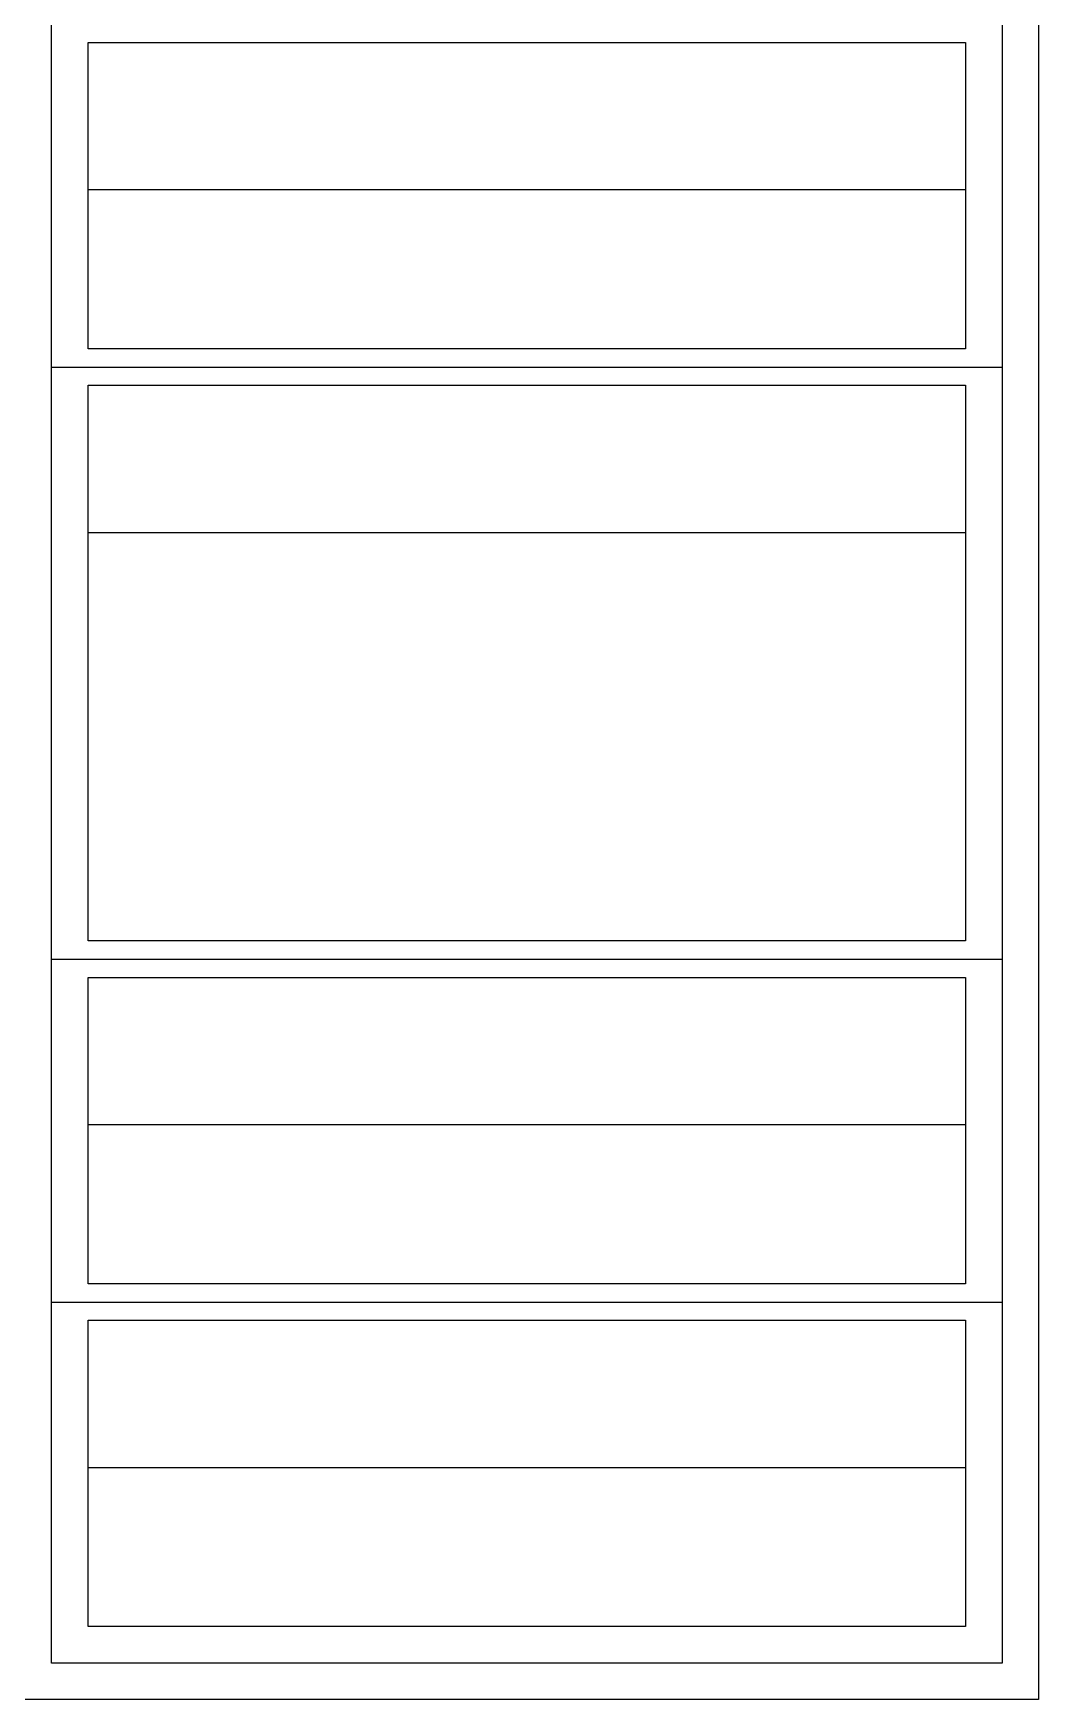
# Model space of a CAD drawing. Extents: x 0 to 840, y 0 to 273.
# Drawn here: x 283.7 to 314.7, y 4.6 to 56 of the extents above; entities that cross this region are included whole.
import ezdxf

# ---------------------------------------------------------------- set-up
doc = ezdxf.new("R2010")
doc.units = 0
doc.layers.add('图框', color=7, linetype='CONTINUOUS')

msp = doc.modelspace()

# ---------------------------------------------------------------- linework, layer by layer
at = {"layer": '图框', "color": 7}
for points in [[(314.724, 212.258), (314.724, 4.566), (2.184, 4.566), (2.184, 212.258), (314.724, 212.258)], [(313.595, 211.129), (313.595, 5.694), (284.248, 5.694), (284.248, 211.129), (313.595, 211.129)], [(312.467, 55.749), (312.467, 46.289), (285.376, 46.289), (285.376, 55.749)], [(312.467, 55.749), (312.467, 51.194), (285.376, 51.194), (285.376, 55.749), (312.467, 55.749)], [(312.467, 51.194), (312.467, 46.289), (285.376, 46.289), (285.376, 51.194)], [(284.248, 45.725), (313.595, 45.725)], [(312.467, 45.16), (312.467, 40.605), (285.376, 40.605), (285.376, 45.16), (312.467, 45.16)], [(312.467, 40.605), (312.467, 28), (285.376, 28), (285.376, 40.605)], [(284.248, 27.436), (313.595, 27.436)], [(312.467, 26.871), (312.467, 22.317), (285.376, 22.317), (285.376, 26.871), (312.467, 26.871)], [(312.467, 22.317), (312.467, 17.412), (285.376, 17.412), (285.376, 22.317)], [(284.248, 16.847), (313.595, 16.847)], [(312.467, 16.283), (312.467, 11.728), (285.376, 11.728), (285.376, 16.283), (312.467, 16.283)], [(312.467, 11.728), (312.467, 6.823), (285.376, 6.823), (285.376, 11.728)]]:
    msp.add_lwpolyline(points, dxfattribs=at)
at = {"layer": '图框', "color": 7, "const_width": 0.00000000153}
for points in [[(287.52, 53.613), (287.52, 53.613), (287.523, 53.698), (287.53, 53.782), (287.542, 53.866), (287.542, 53.866), (287.561, 53.95), (287.588, 54.036), (287.625, 54.125), (287.625, 54.125), (287.669, 54.211), (287.719, 54.29), (287.776, 54.361), (287.776, 54.361), (287.844, 54.424), (287.925, 54.479), (288.021, 54.527), (288.021, 54.527), (288.128, 54.564), (288.243, 54.586), (288.368, 54.594), (288.368, 54.594), (288.717, 54.526), (288.955, 54.324), (289.083, 53.988), (288.842, 53.988), (288.842, 53.988), (288.806, 54.109), (288.752, 54.208), (288.681, 54.285), (288.681, 54.285), (288.59, 54.341), (288.476, 54.374), (288.34, 54.385), (288.34, 54.385), (288.173, 54.362), (288.03, 54.293), (287.913, 54.179), (287.913, 54.179), (287.827, 54.024), (287.774, 53.837), (287.757, 53.616), (287.757, 53.616), (287.775, 53.399), (287.829, 53.215), (287.92, 53.062), (287.92, 53.062), (288.041, 52.948), (288.188, 52.88), (288.36, 52.857), (288.36, 52.857), (288.501, 52.872), (288.618, 52.914), (288.711, 52.986), (288.711, 52.986), (288.784, 53.087), (288.839, 53.22), (288.877, 53.384), (289.121, 53.384), (289.121, 53.384), (288.999, 52.976), (288.745, 52.73), (288.358, 52.649), (288.358, 52.649), (288.235, 52.656), (288.121, 52.677), (288.015, 52.713), (288.015, 52.713), (287.921, 52.76), (287.84, 52.815), (287.773, 52.877), (287.773, 52.877), (287.717, 52.948), (287.666, 53.025), (287.623, 53.11), (287.623, 53.11), (287.587, 53.198), (287.56, 53.284), (287.542, 53.366), (287.542, 53.366), (287.53, 53.448), (287.523, 53.53), (287.52, 53.613)], [(289.59, 54.563), (289.59, 52.707), (289.376, 52.707), (289.376, 54.563), (289.59, 54.563)], [(290.15, 54.296), (289.936, 54.296), (289.936, 54.563), (290.15, 54.563)], [(290.15, 54.041), (290.15, 52.707), (289.939, 52.707), (289.939, 54.041), (290.15, 54.041)], [(291.614, 53.303), (290.631, 53.303), (290.631, 53.303), (290.646, 53.173), (290.682, 53.062), (290.74, 52.969), (290.74, 52.969), (290.817, 52.9), (290.912, 52.859), (291.023, 52.845), (291.023, 52.845), (291.178, 52.874), (291.294, 52.963), (291.372, 53.112), (291.586, 53.112), (291.586, 53.112), (291.547, 52.977), (291.483, 52.863), (291.395, 52.771), (291.395, 52.771), (291.286, 52.703), (291.16, 52.662), (291.016, 52.649), (291.016, 52.649), (290.842, 52.67), (290.694, 52.733), (290.573, 52.838), (290.573, 52.838), (290.482, 52.98), (290.428, 53.153), (290.41, 53.356), (290.41, 53.356), (290.428, 53.561), (290.484, 53.736), (290.577, 53.882), (290.577, 53.882), (290.7, 53.992), (290.848, 54.057), (291.021, 54.079), (291.021, 54.079), (291.35, 53.993), (291.548, 53.734), (291.614, 53.303)], [(291.843, 54.041), (292.039, 54.041), (292.039, 53.817), (292.039, 53.817), (292.1, 53.902), (292.164, 53.969), (292.231, 54.018), (292.231, 54.018), (292.305, 54.052), (292.389, 54.073), (292.482, 54.079), (292.482, 54.079), (292.602, 54.068), (292.705, 54.035), (292.79, 53.98), (292.79, 53.98), (292.854, 53.907), (292.892, 53.818), (292.905, 53.715), (292.905, 52.707), (292.693, 52.707), (292.693, 53.631), (292.693, 53.631), (292.685, 53.706), (292.661, 53.77), (292.62, 53.822), (292.62, 53.822), (292.564, 53.862), (292.497, 53.886), (292.418, 53.894), (292.418, 53.894), (292.317, 53.88), (292.229, 53.839), (292.156, 53.77), (292.156, 53.77), (292.101, 53.679), (292.068, 53.57), (292.057, 53.443), (292.057, 52.707), (291.843, 52.707), (291.843, 54.041)], [(293.719, 54.041), (293.719, 53.868), (293.5, 53.868), (293.5, 52.954), (293.5, 52.954), (293.503, 52.912), (293.511, 52.88), (293.525, 52.859), (293.525, 52.859), (293.546, 52.845), (293.577, 52.837), (293.618, 52.835), (293.618, 52.835), (293.657, 52.836), (293.691, 52.839), (293.719, 52.845), (293.719, 52.667), (293.719, 52.667), (293.656, 52.657), (293.598, 52.651), (293.546, 52.649), (293.546, 52.649), (293.47, 52.655), (293.406, 52.673), (293.355, 52.703), (293.355, 52.703), (293.318, 52.745), (293.296, 52.797), (293.289, 52.86), (293.289, 53.868), (293.108, 53.868), (293.108, 54.041), (293.289, 54.041), (293.289, 54.408), (293.5, 54.408), (293.5, 54.041), (293.719, 54.041)], [(291.387, 53.476), (291.387, 53.476), (291.376, 53.585), (291.341, 53.682), (291.283, 53.766), (291.283, 53.766), (291.207, 53.831), (291.119, 53.87), (291.018, 53.883), (291.018, 53.883), (290.918, 53.871), (290.829, 53.834), (290.754, 53.773), (290.754, 53.773), (290.694, 53.69), (290.655, 53.592), (290.636, 53.476)], [(287.52, 43.025), (287.52, 43.025), (287.523, 43.11), (287.53, 43.194), (287.542, 43.277), (287.542, 43.277), (287.561, 43.361), (287.588, 43.448), (287.625, 43.537), (287.625, 43.537), (287.669, 43.623), (287.719, 43.701), (287.776, 43.772), (287.776, 43.772), (287.844, 43.835), (287.925, 43.891), (288.021, 43.939), (288.021, 43.939), (288.128, 43.976), (288.243, 43.998), (288.368, 44.005), (288.368, 44.005), (288.717, 43.938), (288.955, 43.736), (289.083, 43.399), (288.842, 43.399), (288.842, 43.399), (288.806, 43.521), (288.752, 43.62), (288.681, 43.697), (288.681, 43.697), (288.59, 43.752), (288.476, 43.785), (288.34, 43.796), (288.34, 43.796), (288.173, 43.773), (288.03, 43.705), (287.913, 43.59), (287.913, 43.59), (287.827, 43.436), (287.774, 43.248), (287.757, 43.028), (287.757, 43.028), (287.775, 42.811), (287.829, 42.626), (287.92, 42.474), (287.92, 42.474), (288.041, 42.36), (288.188, 42.292), (288.36, 42.269), (288.36, 42.269), (288.501, 42.283), (288.618, 42.326), (288.711, 42.397), (288.711, 42.397), (288.784, 42.499), (288.839, 42.632), (288.877, 42.796), (289.121, 42.796), (289.121, 42.796), (288.999, 42.387), (288.745, 42.142), (288.358, 42.06), (288.358, 42.06), (288.235, 42.067), (288.121, 42.089), (288.015, 42.125), (288.015, 42.125), (287.921, 42.172), (287.84, 42.227), (287.773, 42.289), (287.773, 42.289), (287.717, 42.359), (287.666, 42.437), (287.623, 42.522), (287.623, 42.522), (287.587, 42.61), (287.56, 42.695), (287.542, 42.778), (287.542, 42.778), (287.53, 42.86), (287.523, 42.942), (287.52, 43.025)], [(289.59, 43.975), (289.59, 42.119), (289.376, 42.119), (289.376, 43.975), (289.59, 43.975)], [(290.15, 43.707), (289.936, 43.707), (289.936, 43.975), (290.15, 43.975)], [(293.719, 43.453), (293.719, 43.28), (293.5, 43.28), (293.5, 42.366), (293.5, 42.366), (293.503, 42.323), (293.511, 42.292), (293.525, 42.27), (293.525, 42.27), (293.546, 42.257), (293.577, 42.249), (293.618, 42.246), (293.618, 42.246), (293.657, 42.247), (293.691, 42.251), (293.719, 42.256), (293.719, 42.078), (293.719, 42.078), (293.656, 42.068), (293.598, 42.062), (293.546, 42.06), (293.546, 42.06), (293.47, 42.066), (293.406, 42.085), (293.355, 42.115), (293.355, 42.115), (293.318, 42.157), (293.296, 42.209), (293.289, 42.272), (293.289, 43.28), (293.108, 43.28), (293.108, 43.453), (293.289, 43.453), (293.289, 43.819), (293.5, 43.819), (293.5, 43.453), (293.719, 43.453)], [(295.639, 42.676), (294.924, 42.676), (294.728, 42.119), (294.476, 42.119), (295.138, 43.975), (295.443, 43.975), (296.095, 42.119), (295.83, 42.119), (295.639, 42.676)], [(297.404, 43.975), (297.404, 42.119), (297.215, 42.119), (297.215, 42.294), (297.215, 42.294), (297.156, 42.219), (297.094, 42.159), (297.028, 42.115), (297.028, 42.115), (296.957, 42.084), (296.878, 42.066), (296.79, 42.06), (296.79, 42.06), (296.623, 42.082), (296.481, 42.147), (296.365, 42.255), (296.365, 42.255), (296.279, 42.401), (296.227, 42.578), (296.21, 42.788), (296.21, 42.788), (296.227, 42.986), (296.279, 43.156), (296.366, 43.298), (296.366, 43.298), (296.482, 43.405), (296.621, 43.469), (296.782, 43.491), (296.782, 43.491), (296.95, 43.468), (297.087, 43.399), (297.192, 43.284), (297.192, 43.974), (297.404, 43.975)], [(298.827, 43.975), (298.827, 42.119), (298.638, 42.119), (298.638, 42.294), (298.638, 42.294), (298.579, 42.219), (298.517, 42.159), (298.451, 42.115), (298.451, 42.115), (298.38, 42.084), (298.301, 42.066), (298.213, 42.06), (298.213, 42.06), (298.046, 42.082), (297.904, 42.147), (297.788, 42.255), (297.788, 42.255), (297.702, 42.401), (297.65, 42.578), (297.633, 42.788), (297.633, 42.788), (297.65, 42.986), (297.702, 43.156), (297.789, 43.298), (297.789, 43.298), (297.905, 43.405), (298.044, 43.469), (298.205, 43.491), (298.205, 43.491), (298.373, 43.468), (298.51, 43.399), (298.615, 43.284), (298.615, 43.974), (298.827, 43.975)], [(290.15, 43.453), (290.15, 42.119), (289.939, 42.119), (289.939, 43.453), (290.15, 43.453)], [(291.614, 42.714), (290.631, 42.714), (290.631, 42.714), (290.646, 42.585), (290.682, 42.473), (290.74, 42.381), (290.74, 42.381), (290.817, 42.312), (290.912, 42.27), (291.023, 42.256), (291.023, 42.256), (291.178, 42.286), (291.294, 42.375), (291.372, 42.523), (291.586, 42.523), (291.586, 42.523), (291.547, 42.388), (291.483, 42.275), (291.395, 42.182), (291.395, 42.182), (291.286, 42.114), (291.16, 42.074), (291.016, 42.06), (291.016, 42.06), (290.842, 42.081), (290.694, 42.144), (290.573, 42.25), (290.573, 42.25), (290.482, 42.392), (290.428, 42.564), (290.41, 42.768), (290.41, 42.768), (290.428, 42.972), (290.484, 43.148), (290.577, 43.294), (290.577, 43.294), (290.7, 43.403), (290.848, 43.469), (291.021, 43.491), (291.021, 43.491), (291.35, 43.405), (291.548, 43.146), (291.614, 42.714)], [(291.387, 42.888), (291.387, 42.888), (291.376, 42.997), (291.341, 43.093), (291.283, 43.178), (291.283, 43.178), (291.207, 43.243), (291.119, 43.282), (291.018, 43.295), (291.018, 43.295), (290.918, 43.283), (290.829, 43.246), (290.754, 43.184), (290.754, 43.184), (290.694, 43.102), (290.655, 43.003), (290.636, 42.888)], [(291.843, 43.453), (292.039, 43.453), (292.039, 43.229), (292.039, 43.229), (292.1, 43.313), (292.164, 43.38), (292.231, 43.43), (292.231, 43.43), (292.305, 43.464), (292.389, 43.484), (292.482, 43.491), (292.482, 43.491), (292.602, 43.48), (292.705, 43.447), (292.79, 43.392), (292.79, 43.392), (292.854, 43.318), (292.892, 43.23), (292.905, 43.127), (292.905, 42.119), (292.693, 42.119), (292.693, 43.043), (292.693, 43.043), (292.685, 43.117), (292.661, 43.181), (292.62, 43.234), (292.62, 43.234), (292.564, 43.274), (292.497, 43.297), (292.418, 43.305), (292.418, 43.305), (292.317, 43.291), (292.229, 43.25), (292.156, 43.182), (292.156, 43.182), (292.101, 43.09), (292.068, 42.981), (292.057, 42.855), (292.057, 42.119), (291.843, 42.119), (291.843, 43.453)], [(295.288, 43.72), (294.983, 42.875), (295.573, 42.875)], [(296.818, 43.292), (296.71, 43.276), (296.616, 43.229), (296.538, 43.149), (296.538, 43.149), (296.478, 43.044), (296.443, 42.92), (296.431, 42.775), (296.431, 42.775), (296.443, 42.629), (296.478, 42.504), (296.538, 42.4), (296.538, 42.4), (296.617, 42.321), (296.711, 42.274), (296.82, 42.258), (296.82, 42.258), (296.925, 42.274), (297.015, 42.321), (297.09, 42.398), (297.09, 42.398), (297.147, 42.502), (297.181, 42.626), (297.192, 42.77), (297.192, 42.77), (297.181, 42.919), (297.147, 43.046), (297.09, 43.151), (297.09, 43.151), (297.015, 43.229), (296.924, 43.276), (296.818, 43.292)], [(298.241, 43.292), (298.133, 43.276), (298.04, 43.229), (297.961, 43.149), (297.961, 43.149), (297.901, 43.044), (297.866, 42.92), (297.854, 42.775), (297.854, 42.775), (297.866, 42.629), (297.901, 42.504), (297.961, 42.4), (297.961, 42.4), (298.04, 42.321), (298.134, 42.274), (298.243, 42.258), (298.243, 42.258), (298.348, 42.274), (298.438, 42.321), (298.513, 42.398), (298.513, 42.398), (298.57, 42.502), (298.604, 42.626), (298.615, 42.77), (298.615, 42.77), (298.604, 42.919), (298.57, 43.046), (298.513, 43.151), (298.513, 43.151), (298.438, 43.229), (298.347, 43.276), (298.241, 43.292)], [(299.774, 43.267), (299.774, 43.267), (299.643, 43.253), (299.536, 43.22), (299.453, 43.167), (299.453, 43.167), (299.394, 43.086), (299.358, 42.967), (299.346, 42.811), (299.346, 42.119), (299.132, 42.119), (299.132, 43.453), (299.328, 43.453), (299.328, 43.211), (299.328, 43.211), (299.389, 43.301), (299.448, 43.373), (299.505, 43.426), (299.505, 43.426), (299.564, 43.462), (299.626, 43.483), (299.692, 43.491), (299.692, 43.491), (299.714, 43.49), (299.741, 43.487), (299.774, 43.483), (299.774, 43.267)], [(301.105, 42.714), (300.122, 42.714), (300.122, 42.714), (300.137, 42.585), (300.173, 42.473), (300.231, 42.381), (300.231, 42.381), (300.308, 42.312), (300.403, 42.27), (300.514, 42.256), (300.514, 42.256), (300.669, 42.286), (300.785, 42.375), (300.863, 42.523), (301.077, 42.523), (301.077, 42.523), (301.038, 42.388), (300.974, 42.275), (300.886, 42.182), (300.886, 42.182), (300.777, 42.114), (300.651, 42.074), (300.507, 42.06), (300.507, 42.06), (300.333, 42.081), (300.185, 42.144), (300.064, 42.25), (300.064, 42.25), (299.973, 42.392), (299.919, 42.564), (299.901, 42.768), (299.901, 42.768), (299.919, 42.972), (299.975, 43.148), (300.068, 43.294), (300.068, 43.294), (300.191, 43.403), (300.339, 43.469), (300.512, 43.491), (300.512, 43.491), (300.841, 43.405), (301.039, 43.146), (301.105, 42.714)], [(300.879, 42.888), (300.879, 42.888), (300.867, 42.997), (300.832, 43.093), (300.774, 43.178), (300.774, 43.178), (300.698, 43.243), (300.61, 43.282), (300.509, 43.295), (300.509, 43.295), (300.409, 43.283), (300.321, 43.246), (300.245, 43.184), (300.245, 43.184), (300.185, 43.102), (300.146, 43.003), (300.127, 42.888)], [(301.492, 42.516), (301.492, 42.516), (301.508, 42.442), (301.536, 42.378), (301.575, 42.326), (301.575, 42.326), (301.632, 42.287), (301.713, 42.264), (301.818, 42.256), (301.818, 42.256), (301.905, 42.263), (301.98, 42.282), (302.043, 42.314), (302.043, 42.314), (302.09, 42.356), (302.119, 42.406), (302.128, 42.465), (302.128, 42.465), (302.123, 42.511), (302.107, 42.55), (302.08, 42.582), (302.08, 42.582), (302.041, 42.609), (301.988, 42.632), (301.922, 42.651), (301.724, 42.699), (301.724, 42.699), (301.582, 42.74), (301.472, 42.787), (301.394, 42.841), (301.394, 42.841), (301.342, 42.905), (301.311, 42.987), (301.301, 43.084), (301.301, 43.084), (301.317, 43.199), (301.363, 43.298), (301.441, 43.38), (301.441, 43.38), (301.545, 43.442), (301.668, 43.479), (301.813, 43.491), (301.813, 43.491), (301.955, 43.479), (302.074, 43.444), (302.169, 43.384), (302.169, 43.384), (302.239, 43.303), (302.281, 43.202), (302.296, 43.081), (302.072, 43.081), (302.072, 43.081), (302.039, 43.2), (301.95, 43.271), (301.805, 43.295), (301.805, 43.295), (301.724, 43.289), (301.656, 43.271), (301.599, 43.24), (301.599, 43.24), (301.556, 43.2), (301.531, 43.151), (301.523, 43.094), (301.523, 43.094), (301.529, 43.049), (301.549, 43.011), (301.581, 42.978), (301.581, 42.978), (301.628, 42.95), (301.691, 42.925), (301.769, 42.903), (301.973, 42.855), (301.973, 42.855), (302.093, 42.818), (302.189, 42.773), (302.261, 42.718), (302.261, 42.718), (302.31, 42.653), (302.34, 42.575), (302.35, 42.483), (302.35, 42.483), (302.333, 42.363), (302.284, 42.26), (302.201, 42.175), (302.201, 42.175), (302.09, 42.111), (301.956, 42.073), (301.8, 42.06), (301.8, 42.06), (301.511, 42.111), (301.334, 42.263), (301.268, 42.516), (301.492, 42.516)], [(302.747, 42.516), (302.747, 42.516), (302.763, 42.442), (302.791, 42.378), (302.83, 42.326), (302.83, 42.326), (302.887, 42.287), (302.968, 42.264), (303.073, 42.256), (303.073, 42.256), (303.16, 42.263), (303.235, 42.282), (303.298, 42.314), (303.298, 42.314), (303.346, 42.356), (303.374, 42.406), (303.383, 42.465), (303.383, 42.465), (303.378, 42.511), (303.362, 42.55), (303.335, 42.582), (303.335, 42.582), (303.296, 42.609), (303.243, 42.632), (303.177, 42.651), (302.979, 42.699), (302.979, 42.699), (302.837, 42.74), (302.727, 42.787), (302.649, 42.841), (302.649, 42.841), (302.597, 42.905), (302.566, 42.987), (302.556, 43.084), (302.556, 43.084), (302.572, 43.199), (302.618, 43.298), (302.696, 43.38), (302.696, 43.38), (302.8, 43.442), (302.924, 43.479), (303.068, 43.491), (303.068, 43.491), (303.21, 43.479), (303.329, 43.444), (303.424, 43.384), (303.424, 43.384), (303.494, 43.303), (303.536, 43.202), (303.551, 43.081), (303.327, 43.081), (303.327, 43.081), (303.294, 43.2), (303.205, 43.271), (303.06, 43.295), (303.06, 43.295), (302.98, 43.289), (302.911, 43.271), (302.854, 43.24), (302.854, 43.24), (302.812, 43.2), (302.786, 43.151), (302.778, 43.094), (302.778, 43.094), (302.784, 43.049), (302.804, 43.011), (302.836, 42.978), (302.836, 42.978), (302.883, 42.95), (302.946, 42.925), (303.024, 42.903), (303.228, 42.855), (303.228, 42.855), (303.348, 42.818), (303.444, 42.773), (303.516, 42.718), (303.516, 42.718), (303.565, 42.653), (303.595, 42.575), (303.605, 42.483), (303.605, 42.483), (303.588, 42.363), (303.539, 42.26), (303.456, 42.175), (303.456, 42.175), (303.345, 42.111), (303.211, 42.073), (303.055, 42.06), (303.055, 42.06), (302.766, 42.111), (302.589, 42.263), (302.523, 42.516), (302.747, 42.516)], [(288.912, 25.141), (288.912, 25.141), (288.896, 24.994), (288.848, 24.867), (288.768, 24.761), (288.768, 24.761), (288.662, 24.681), (288.537, 24.633), (288.392, 24.617), (287.809, 24.617), (287.809, 23.83), (287.572, 23.83), (287.572, 25.686), (288.339, 25.686), (288.339, 25.686), (288.508, 25.67), (288.649, 25.623), (288.763, 25.545), (288.763, 25.545), (288.845, 25.437), (288.895, 25.303), (288.912, 25.141)], [(288.303, 24.826), (288.303, 24.826), (288.408, 24.835), (288.497, 24.864), (288.569, 24.912), (288.569, 24.912), (288.622, 24.977), (288.654, 25.057), (288.665, 25.152), (288.665, 25.152), (288.654, 25.246), (288.622, 25.326), (288.569, 25.391), (288.569, 25.391), (288.497, 25.439), (288.408, 25.468), (288.303, 25.478), (287.809, 25.478), (287.809, 24.826)], [(291.679, 25.419), (291.467, 25.419), (291.467, 25.686), (291.679, 25.686)], [(295.169, 25.164), (295.169, 24.991), (294.95, 24.991), (294.95, 24.077), (294.95, 24.077), (294.953, 24.035), (294.961, 24.003), (294.974, 23.982), (294.974, 23.982), (294.995, 23.969), (295.026, 23.96), (295.067, 23.958), (295.067, 23.958), (295.107, 23.959), (295.141, 23.962), (295.169, 23.968), (295.169, 23.79), (295.169, 23.79), (295.106, 23.78), (295.048, 23.774), (294.996, 23.772), (294.996, 23.772), (294.919, 23.778), (294.856, 23.796), (294.805, 23.827), (294.805, 23.827), (294.768, 23.868), (294.746, 23.921), (294.739, 23.983), (294.739, 24.991), (294.558, 24.991), (294.558, 25.164), (294.739, 25.164), (294.739, 25.531), (294.95, 25.531), (294.95, 25.164), (295.169, 25.164)], [(297.511, 25.686), (297.511, 23.83), (297.244, 23.83), (296.284, 25.335), (296.284, 23.83), (296.06, 23.83), (296.06, 25.686), (296.317, 25.686), (297.287, 24.169), (297.287, 25.686), (297.511, 25.686)], [(289.833, 24.978), (289.833, 24.978), (289.703, 24.965), (289.596, 24.932), (289.512, 24.879), (289.512, 24.879), (289.453, 24.798), (289.417, 24.679), (289.406, 24.523), (289.406, 23.83), (289.192, 23.83), (289.192, 25.164), (289.388, 25.164), (289.388, 24.922), (289.388, 24.922), (289.448, 25.013), (289.507, 25.085), (289.565, 25.137), (289.565, 25.137), (289.623, 25.173), (289.686, 25.195), (289.752, 25.202), (289.752, 25.202), (289.773, 25.201), (289.8, 25.199), (289.833, 25.195), (289.833, 24.978)], [(290.561, 25.203), (290.561, 25.203), (290.739, 25.181), (290.888, 25.118), (291.008, 25.013), (291.008, 25.013), (291.096, 24.869), (291.149, 24.69), (291.167, 24.477), (291.167, 24.477), (291.149, 24.274), (291.095, 24.101), (291.006, 23.96), (291.006, 23.96), (290.885, 23.855), (290.737, 23.793), (290.564, 23.772), (290.564, 23.772), (290.388, 23.793), (290.24, 23.856), (290.12, 23.961), (290.12, 23.961), (290.031, 24.104), (289.978, 24.279), (289.96, 24.487), (289.96, 24.487), (289.978, 24.695), (290.032, 24.87), (290.121, 25.013), (290.121, 25.013), (290.241, 25.118), (290.388, 25.181), (290.561, 25.203)], [(290.564, 25.007), (290.453, 24.991), (290.36, 24.945), (290.284, 24.868), (290.284, 24.868), (290.227, 24.764), (290.193, 24.637), (290.182, 24.487), (290.182, 24.487), (290.193, 24.338), (290.227, 24.211), (290.284, 24.107), (290.284, 24.107), (290.36, 24.03), (290.453, 23.983), (290.564, 23.968), (290.564, 23.968), (290.673, 23.983), (290.766, 24.03), (290.842, 24.107), (290.842, 24.107), (290.9, 24.21), (290.934, 24.334), (290.946, 24.48), (290.946, 24.48), (290.934, 24.632), (290.901, 24.761), (290.845, 24.867), (290.845, 24.867), (290.769, 24.944), (290.675, 24.991), (290.564, 25.007)], [(291.467, 25.164), (291.679, 25.164), (291.679, 23.553), (291.679, 23.553), (291.638, 23.399), (291.517, 23.306), (291.315, 23.275), (291.315, 23.275), (291.292, 23.276), (291.268, 23.279), (291.244, 23.283), (291.244, 23.464), (291.244, 23.464), (291.264, 23.461), (291.283, 23.459), (291.302, 23.459), (291.302, 23.459), (291.357, 23.463), (291.4, 23.476), (291.431, 23.498), (291.431, 23.498), (291.451, 23.531), (291.463, 23.577), (291.467, 23.637), (291.467, 25.164)], [(293.143, 24.426), (292.16, 24.426), (292.16, 24.426), (292.174, 24.296), (292.21, 24.185), (292.268, 24.092), (292.268, 24.092), (292.346, 24.023), (292.44, 23.982), (292.552, 23.968), (292.552, 23.968), (292.706, 23.997), (292.822, 24.087), (292.901, 24.235), (293.115, 24.235), (293.115, 24.235), (293.075, 24.1), (293.012, 23.986), (292.924, 23.894), (292.924, 23.894), (292.815, 23.826), (292.688, 23.785), (292.544, 23.772), (292.544, 23.772), (292.371, 23.793), (292.223, 23.856), (292.101, 23.961), (292.101, 23.961), (292.011, 24.103), (291.957, 24.276), (291.938, 24.48), (291.938, 24.48), (291.957, 24.684), (292.013, 24.859), (292.105, 25.005), (292.105, 25.005), (292.229, 25.115), (292.377, 25.181), (292.549, 25.203), (292.549, 25.203), (292.879, 25.116), (293.077, 24.857), (293.143, 24.426)], [(292.916, 24.599), (292.916, 24.599), (292.904, 24.708), (292.87, 24.805), (292.812, 24.889), (292.812, 24.889), (292.736, 24.954), (292.648, 24.993), (292.547, 25.006), (292.547, 25.006), (292.446, 24.994), (292.358, 24.957), (292.282, 24.896), (292.282, 24.896), (292.223, 24.814), (292.184, 24.715), (292.165, 24.599)], [(294.416, 24.716), (294.202, 24.716), (294.202, 24.716), (294.181, 24.802), (294.147, 24.874), (294.1, 24.931), (294.1, 24.931), (294.04, 24.973), (293.969, 24.998), (293.886, 25.006), (293.886, 25.006), (293.779, 24.991), (293.689, 24.944), (293.615, 24.865), (293.615, 24.865), (293.56, 24.759), (293.528, 24.629), (293.517, 24.474), (293.517, 24.474), (293.528, 24.328), (293.561, 24.204), (293.616, 24.103), (293.616, 24.103), (293.691, 24.028), (293.782, 23.983), (293.891, 23.968), (293.891, 23.968), (294.048, 24.003), (294.157, 24.11), (294.217, 24.288), (294.431, 24.288), (294.431, 24.288), (294.403, 24.137), (294.349, 24.011), (294.268, 23.908), (294.268, 23.908), (294.162, 23.832), (294.035, 23.787), (293.886, 23.772), (293.886, 23.772), (293.717, 23.793), (293.573, 23.856), (293.454, 23.961), (293.454, 23.961), (293.366, 24.103), (293.313, 24.274), (293.295, 24.474), (293.295, 24.474), (293.313, 24.68), (293.367, 24.857), (293.457, 25.004), (293.457, 25.004), (293.577, 25.114), (293.72, 25.18), (293.888, 25.202), (293.888, 25.202), (294.033, 25.189), (294.156, 25.147), (294.259, 25.078), (294.259, 25.078), (294.338, 24.982), (294.39, 24.862), (294.416, 24.716)], [(298.392, 25.203), (298.392, 25.203), (298.569, 25.181), (298.718, 25.118), (298.839, 25.013), (298.839, 25.013), (298.927, 24.869), (298.98, 24.69), (298.998, 24.477), (298.998, 24.477), (298.98, 24.274), (298.926, 24.101), (298.836, 23.96), (298.836, 23.96), (298.715, 23.855), (298.568, 23.793), (298.394, 23.772), (298.394, 23.772), (298.218, 23.793), (298.07, 23.856), (297.95, 23.961), (297.95, 23.961), (297.862, 24.104), (297.809, 24.279), (297.791, 24.487), (297.791, 24.487), (297.809, 24.695), (297.862, 24.87), (297.951, 25.013), (297.951, 25.013), (298.072, 25.118), (298.219, 25.181), (298.392, 25.203)], [(298.394, 25.007), (298.284, 24.991), (298.191, 24.945), (298.114, 24.868), (298.114, 24.868), (298.058, 24.764), (298.024, 24.637), (298.012, 24.487), (298.012, 24.487), (298.024, 24.338), (298.058, 24.211), (298.114, 24.107), (298.114, 24.107), (298.191, 24.03), (298.284, 23.983), (298.394, 23.968), (298.394, 23.968), (298.503, 23.983), (298.596, 24.03), (298.673, 24.107), (298.673, 24.107), (298.73, 24.21), (298.765, 24.334), (298.776, 24.48), (298.776, 24.48), (298.765, 24.632), (298.732, 24.761), (298.676, 24.867), (298.676, 24.867), (298.6, 24.944), (298.506, 24.991), (298.394, 25.007)], [(299.543, 24.095), (299.543, 23.83), (299.278, 23.83), (299.278, 24.095), (299.543, 24.095)], [(287.572, 13.241), (287.572, 15.097), (288.288, 15.097), (288.288, 15.097), (288.507, 15.069), (288.692, 14.987), (288.843, 14.85), (288.843, 14.85), (288.955, 14.665), (289.022, 14.438), (289.044, 14.17), (289.044, 14.17), (289.022, 13.902), (288.954, 13.675), (288.842, 13.489), (288.842, 13.489), (288.69, 13.351), (288.506, 13.268), (288.288, 13.241), (287.572, 13.241)], [(293.593, 14.83), (293.379, 14.83), (293.379, 15.097), (293.593, 15.097)], [(298.835, 15.097), (298.835, 13.241), (298.568, 13.241), (297.608, 14.745), (297.608, 13.241), (297.384, 13.241), (297.384, 15.097), (297.641, 15.097), (298.611, 13.58), (298.611, 15.097), (298.835, 15.097)], [(288.247, 13.45), (288.247, 13.45), (288.416, 13.47), (288.555, 13.531), (288.665, 13.633), (288.665, 13.633), (288.744, 13.774), (288.792, 13.952), (288.807, 14.167), (288.807, 14.167), (288.792, 14.384), (288.744, 14.563), (288.665, 14.705), (288.665, 14.705), (288.555, 14.806), (288.416, 14.868), (288.247, 14.888), (287.809, 14.888), (287.809, 13.45)], [(289.94, 14.389), (289.94, 14.389), (289.809, 14.376), (289.703, 14.343), (289.619, 14.29), (289.619, 14.29), (289.56, 14.208), (289.524, 14.089), (289.513, 13.933), (289.513, 13.241), (289.299, 13.241), (289.299, 14.575), (289.495, 14.575), (289.495, 14.333), (289.495, 14.333), (289.555, 14.424), (289.614, 14.495), (289.672, 14.548), (289.672, 14.548), (289.73, 14.584), (289.793, 14.606), (289.859, 14.613), (289.859, 14.613), (289.88, 14.612), (289.907, 14.609), (289.94, 14.605), (289.94, 14.389)], [(290.126, 14.18), (290.126, 14.18), (290.192, 14.421), (290.37, 14.565), (290.66, 14.613), (290.66, 14.613), (290.812, 14.603), (290.937, 14.572), (291.035, 14.52), (291.035, 14.52), (291.105, 14.449), (291.148, 14.358), (291.162, 14.249), (291.162, 13.465), (291.162, 13.465), (291.175, 13.407), (291.213, 13.372), (291.277, 13.36), (291.277, 13.36), (291.292, 13.361), (291.307, 13.363), (291.322, 13.366), (291.322, 13.205), (291.322, 13.205), (291.267, 13.193), (291.218, 13.185), (291.177, 13.182), (291.177, 13.182), (291.115, 13.188), (291.064, 13.203), (291.023, 13.229), (291.023, 13.229), (290.993, 13.267), (290.971, 13.317), (290.958, 13.378), (290.958, 13.378), (290.813, 13.269), (290.662, 13.204), (290.505, 13.182), (290.505, 13.182), (290.38, 13.194), (290.274, 13.23), (290.186, 13.289), (290.186, 13.289), (290.12, 13.369), (290.08, 13.465), (290.067, 13.577), (290.067, 13.577), (290.069, 13.615), (290.072, 13.65), (290.079, 13.684), (290.079, 13.684), (290.087, 13.715), (290.095, 13.743), (290.104, 13.769), (290.104, 13.769), (290.116, 13.793), (290.132, 13.816), (290.154, 13.838), (290.154, 13.838), (290.176, 13.858), (290.196, 13.875), (290.214, 13.89), (290.214, 13.89), (290.233, 13.903), (290.261, 13.917), (290.295, 13.93), (290.295, 13.93), (290.33, 13.941), (290.36, 13.95), (290.383, 13.958), (290.383, 13.958), (290.408, 13.964), (290.444, 13.971), (290.49, 13.979), (290.49, 13.979), (290.536, 13.987), (290.574, 13.993), (290.602, 13.997), (290.602, 13.997), (290.632, 14.001), (290.674, 14.007), (290.729, 14.015), (290.729, 14.015), (290.804, 14.027), (290.862, 14.043), (290.902, 14.063), (290.902, 14.063), (290.929, 14.089), (290.945, 14.122), (290.951, 14.162), (290.951, 14.218), (290.951, 14.218), (290.942, 14.278), (290.916, 14.327), (290.873, 14.366), (290.873, 14.366), (290.814, 14.394), (290.741, 14.411), (290.653, 14.417), (290.653, 14.417), (290.562, 14.41), (290.488, 14.391), (290.429, 14.36), (290.429, 14.36), (290.385, 14.314), (290.355, 14.254), (290.34, 14.18), (290.126, 14.18)], [(292.794, 13.241), (292.552, 13.241), (292.282, 14.287), (292.025, 13.241), (291.786, 13.241), (291.399, 14.575), (291.633, 14.575), (291.905, 13.536), (292.16, 14.575), (292.42, 14.575), (292.682, 13.536), (292.947, 14.575), (293.186, 14.575), (292.794, 13.241)], [(293.593, 14.575), (293.593, 13.241), (293.382, 13.241), (293.382, 14.575), (293.593, 14.575)], [(293.929, 14.575), (294.125, 14.575), (294.125, 14.351), (294.125, 14.351), (294.186, 14.435), (294.25, 14.503), (294.318, 14.552), (294.318, 14.552), (294.391, 14.586), (294.475, 14.606), (294.568, 14.613), (294.568, 14.613), (294.689, 14.602), (294.791, 14.569), (294.876, 14.514), (294.876, 14.514), (294.94, 14.44), (294.978, 14.352), (294.991, 14.249), (294.991, 13.241), (294.78, 13.241), (294.78, 14.165), (294.78, 14.165), (294.771, 14.24), (294.747, 14.303), (294.706, 14.356), (294.706, 14.356), (294.651, 14.396), (294.583, 14.419), (294.505, 14.427), (294.505, 14.427), (294.403, 14.414), (294.316, 14.372), (294.242, 14.304), (294.242, 14.304), (294.187, 14.213), (294.154, 14.104), (294.143, 13.977), (294.143, 13.241), (293.929, 13.241), (293.929, 14.575)], [(295.77, 13.182), (295.77, 13.182), (295.622, 13.204), (295.491, 13.268), (295.378, 13.375), (295.378, 13.375), (295.29, 13.517), (295.237, 13.687), (295.22, 13.885), (295.22, 13.885), (295.237, 14.088), (295.29, 14.264), (295.377, 14.412), (295.377, 14.412), (295.492, 14.524), (295.629, 14.591), (295.788, 14.613), (295.788, 14.613), (295.944, 14.587), (296.08, 14.51), (296.195, 14.381), (296.169, 14.575), (296.391, 14.575), (296.391, 13.46), (296.391, 13.46), (296.388, 13.339), (296.381, 13.233), (296.368, 13.14), (296.368, 13.14), (296.349, 13.057), (296.32, 12.977), (296.284, 12.902), (296.284, 12.902), (296.237, 12.836), (296.176, 12.781), (296.102, 12.739), (296.102, 12.739), (296.014, 12.71), (295.912, 12.692), (295.795, 12.686), (295.795, 12.686), (295.65, 12.698), (295.525, 12.733), (295.421, 12.793), (295.421, 12.793), (295.341, 12.873), (295.289, 12.972), (295.263, 13.088), (295.48, 13.088), (295.48, 13.088), (295.531, 12.964), (295.639, 12.889), (295.803, 12.864), (295.803, 12.864), (295.93, 12.878), (296.028, 12.918), (296.096, 12.985), (296.096, 12.985), (296.139, 13.08), (296.166, 13.202), (296.175, 13.353), (296.175, 13.422), (296.175, 13.422), (296.114, 13.345), (296.053, 13.284), (295.99, 13.239), (295.99, 13.239), (295.923, 13.207), (295.85, 13.189), (295.77, 13.182)], [(295.81, 14.417), (295.705, 14.402), (295.615, 14.355), (295.541, 14.277), (295.541, 14.277), (295.486, 14.173), (295.452, 14.046), (295.441, 13.898), (295.441, 13.898), (295.452, 13.748), (295.485, 13.621), (295.541, 13.517), (295.541, 13.517), (295.615, 13.44), (295.706, 13.394), (295.813, 13.379), (295.813, 13.379), (295.917, 13.394), (296.005, 13.439), (296.078, 13.515), (296.078, 13.515), (296.132, 13.617), (296.164, 13.742), (296.175, 13.89), (296.175, 13.89), (296.164, 14.044), (296.132, 14.174), (296.079, 14.278), (296.079, 14.278), (296.007, 14.355), (295.917, 14.402), (295.81, 14.417)], [(299.716, 14.613), (299.716, 14.613), (299.893, 14.592), (300.042, 14.529), (300.163, 14.423), (300.163, 14.423), (300.251, 14.28), (300.304, 14.101), (300.322, 13.888), (300.322, 13.888), (300.304, 13.684), (300.25, 13.512), (300.16, 13.371), (300.16, 13.371), (300.039, 13.266), (299.892, 13.203), (299.718, 13.182), (299.718, 13.182), (299.542, 13.203), (299.394, 13.267), (299.274, 13.372), (299.274, 13.372), (299.186, 13.515), (299.133, 13.69), (299.115, 13.898), (299.115, 13.898), (299.133, 14.106), (299.186, 14.281), (299.275, 14.424), (299.275, 14.424), (299.395, 14.529), (299.542, 14.592), (299.716, 14.613)], [(299.718, 14.417), (299.608, 14.402), (299.514, 14.356), (299.438, 14.278), (299.438, 14.278), (299.382, 14.175), (299.348, 14.048), (299.336, 13.898), (299.336, 13.898), (299.348, 13.748), (299.382, 13.621), (299.438, 13.517), (299.438, 13.517), (299.514, 13.44), (299.608, 13.394), (299.718, 13.379), (299.718, 13.379), (299.827, 13.394), (299.92, 13.44), (299.997, 13.517), (299.997, 13.517), (300.054, 13.62), (300.089, 13.745), (300.1, 13.89), (300.1, 13.89), (300.089, 14.043), (300.055, 14.172), (299.999, 14.277), (299.999, 14.277), (299.923, 14.355), (299.83, 14.402), (299.718, 14.417)], [(290.551, 13.368), (290.661, 13.378), (290.757, 13.409), (290.839, 13.461), (290.839, 13.461), (290.901, 13.524), (290.938, 13.591), (290.951, 13.661), (290.951, 13.9), (290.951, 13.9), (290.901, 13.881), (290.837, 13.864), (290.758, 13.849), (290.758, 13.849), (290.677, 13.836), (290.602, 13.824), (290.536, 13.813), (290.536, 13.813), (290.475, 13.798), (290.418, 13.774), (290.365, 13.741), (290.365, 13.741), (290.323, 13.698), (290.297, 13.645), (290.289, 13.582), (290.289, 13.582), (290.296, 13.519), (290.319, 13.466), (290.357, 13.424), (290.357, 13.424), (290.41, 13.393), (290.474, 13.374), (290.551, 13.368)], [(300.866, 13.506), (300.866, 13.241), (300.602, 13.241), (300.602, 13.506), (300.866, 13.506)]]:
    msp.add_lwpolyline(points, dxfattribs=at)

doc.saveas('drawing.dxf')
